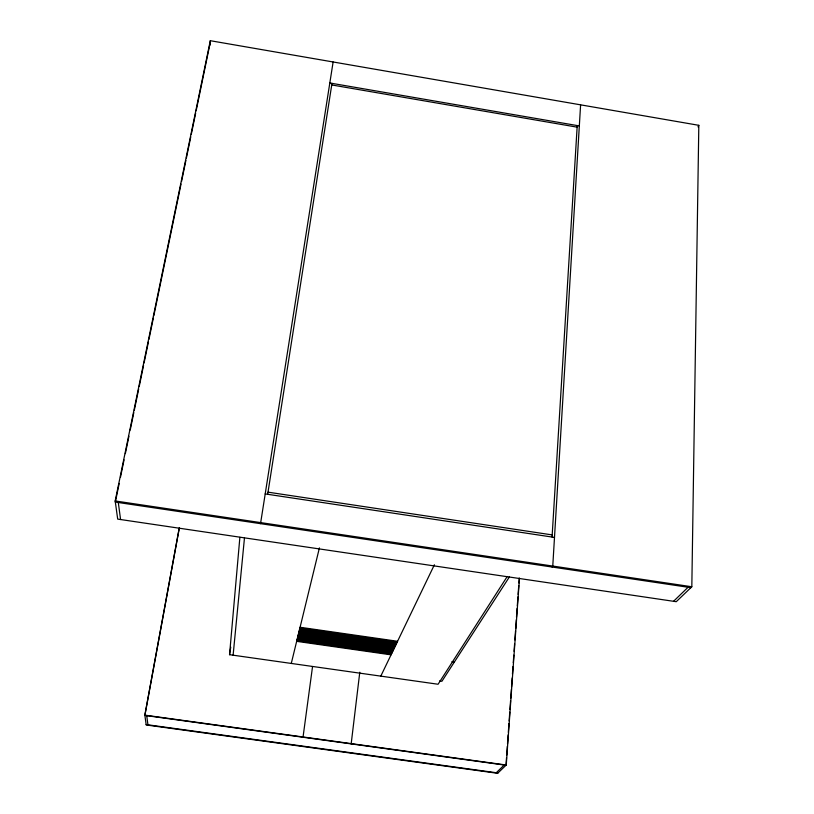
<?xml version="1.0" encoding="UTF-8"?>
<svg xmlns="http://www.w3.org/2000/svg" width="814" height="814" viewBox="0 0 814 814"><rect width="100%" height="100%" fill="white"/><g stroke="black" fill="none" stroke-linecap="round" stroke-linejoin="round"><path stroke-width="1.22" d="M691.819 586.752L698.819 125.315L210.297 40.7L115.181 500.956L117.694 519.108L676.251 601.699L691.819 586.752L115.181 500.956M210.226 44.933L210.297 40.7M552.065 537.037L577.228 125.56M580.606 104.843L552.767 566.056L552.075 567.032M506.532 757.671L505.993 765.262L144.882 715.425L179.284 528.215M506.705 755.138L507.336 746.275M507.519 743.752L508.15 734.889M508.323 732.356L508.954 723.493M509.137 720.97L509.757 712.108M509.94 709.574L510.571 700.712M510.754 698.188L511.375 689.326M511.558 686.792L512.189 677.93M512.454 674.134L512.993 666.544M513.268 662.749L513.807 655.148M514.072 651.353L514.611 643.762M514.875 639.967L515.506 631.104M515.689 628.571L516.32 619.708M516.493 617.185L517.124 608.323M517.307 605.789L517.938 596.927M518.111 594.403L518.742 585.541M518.925 583.007L519.281 577.95M179.273 527.798L144.841 715.14L146.205 724.969L497.629 773.3L506.247 765.018L519.434 578.846M507.224 576.505L438.085 684.248L229.548 654.69L239.876 537.321M233.119 655.189L244.465 538.003M396.255 642.114L395.991 644.566L299.257 630.687M359.788 672.211L351.17 743.894M260.531 523.667L333.119 61.976M312.545 666.544L303.022 737.25M267.684 494.291L331.98 83.364M229.548 654.69L230.749 647.161M119.19 483.445L115.344 502.075L690.862 587.667M120.472 477.228L124.064 459.839M125.346 453.632L128.938 436.233M130.22 430.026L133.811 412.627M134.33 410.144L138.685 389.031M139.204 386.548L143.559 365.425M144.078 362.942L148.433 341.819M148.952 339.336L153.307 318.213M153.826 315.73L181.023 184.045M181.532 181.563L185.897 160.45M186.406 157.957L190.771 136.844M191.28 134.361L195.645 113.238M196.154 110.755L210.266 42.43M291.28 663.441L319.414 547.893M380.799 676.129L434.391 564.774M697.985 126.862L698.819 125.315M509.371 576.963L441.9 681.298L439.57 680.962M496.255 772.72L504.222 765.018M673.544 601.302L688.064 587.26M144.841 715.14L506.247 765.018M146.144 724.562L497.985 772.954M298.026 635.714L393.661 649.409M297.853 636.446L393.315 650.121M297.629 637.362L392.897 650.996M297.446 638.095L392.562 651.699M297.232 639L392.134 652.574M297.049 639.723L391.799 653.276M451.892 661.721L454.334 662.077M296.835 640.628L391.381 654.141M296.662 641.34L391.046 654.832M300.081 627.268L397.578 641.279M299.898 628.032L397.222 642.012M299.664 628.988L396.784 642.928M299.481 629.741L396.428 643.66M299.074 631.44L395.645 645.288M298.84 632.376L395.207 646.194M298.657 633.119L394.861 646.916M298.433 634.055L394.434 647.812M298.25 634.788L394.088 648.524M268.02 492.165L552.197 534.91M265.171 493.915L554.497 537.403M329.812 82.987L579.334 125.926M331.725 84.951L577.136 127.157M118.305 502.513L120.574 519.536M146.724 715.679L147.934 724.806"/></g></svg>
